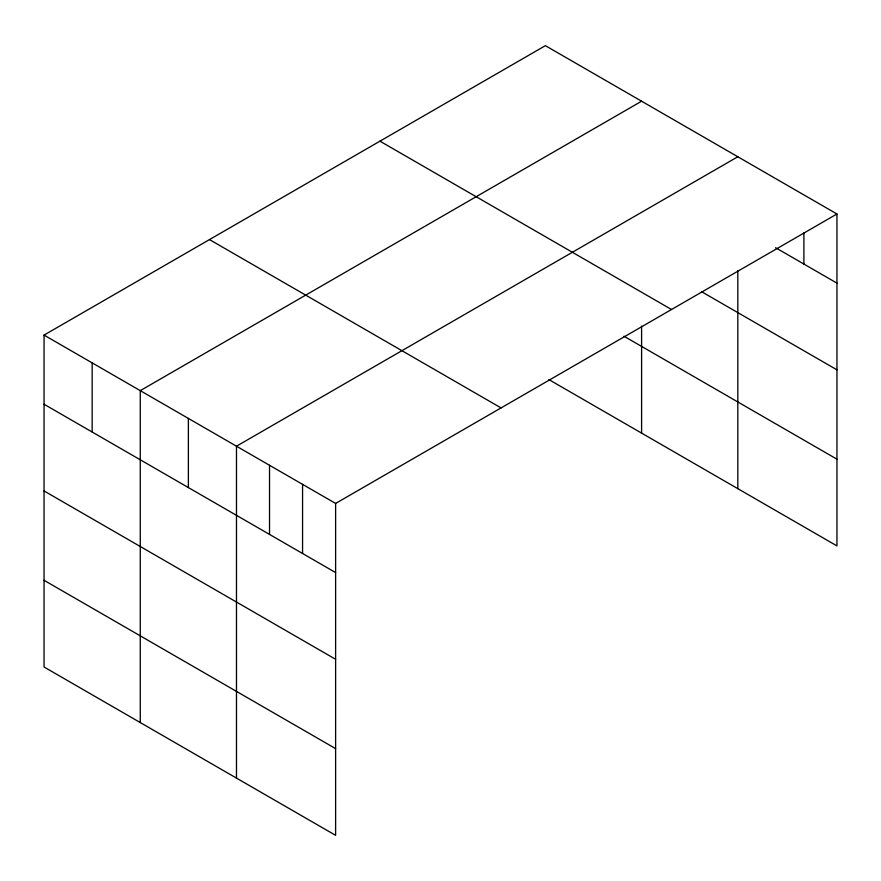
<?xml version="1.0" encoding="UTF-8"?>
<svg xmlns="http://www.w3.org/2000/svg" width="881" height="881" viewBox="0 0 881 881"><rect width="100%" height="100%" fill="white"/><g stroke="black" fill="none" stroke-linecap="round" stroke-linejoin="round"><path stroke-width="1.32" d="M44.05 335.099L335.617 503.436L335.617 835.342L44.05 667.005L44.05 335.099L545.383 45.658L836.95 213.995L836.95 545.901L548.907 379.601M641.599 101.205L140.266 390.646L140.266 722.552M737.815 156.763L236.482 446.204L236.482 778.11M335.617 503.436L836.95 213.995M775.577 247.704L836.95 283.131M701.441 291.611L836.95 369.844M379.942 141.169L671.509 309.506M624.001 336.245L836.95 459.188M209.491 239.588L501.058 407.914M44.05 404.236L335.617 572.573M44.05 490.948L335.617 659.285M44.05 580.293L335.617 748.63M803.901 232.87L803.901 264.047M737.815 270.61L737.815 488.669M641.599 326.102L641.599 433.122M302.568 484.352L302.568 553.488M269.531 465.278L269.531 534.415M188.38 418.42L188.38 487.556M92.164 362.873L92.164 432.009"/></g></svg>
